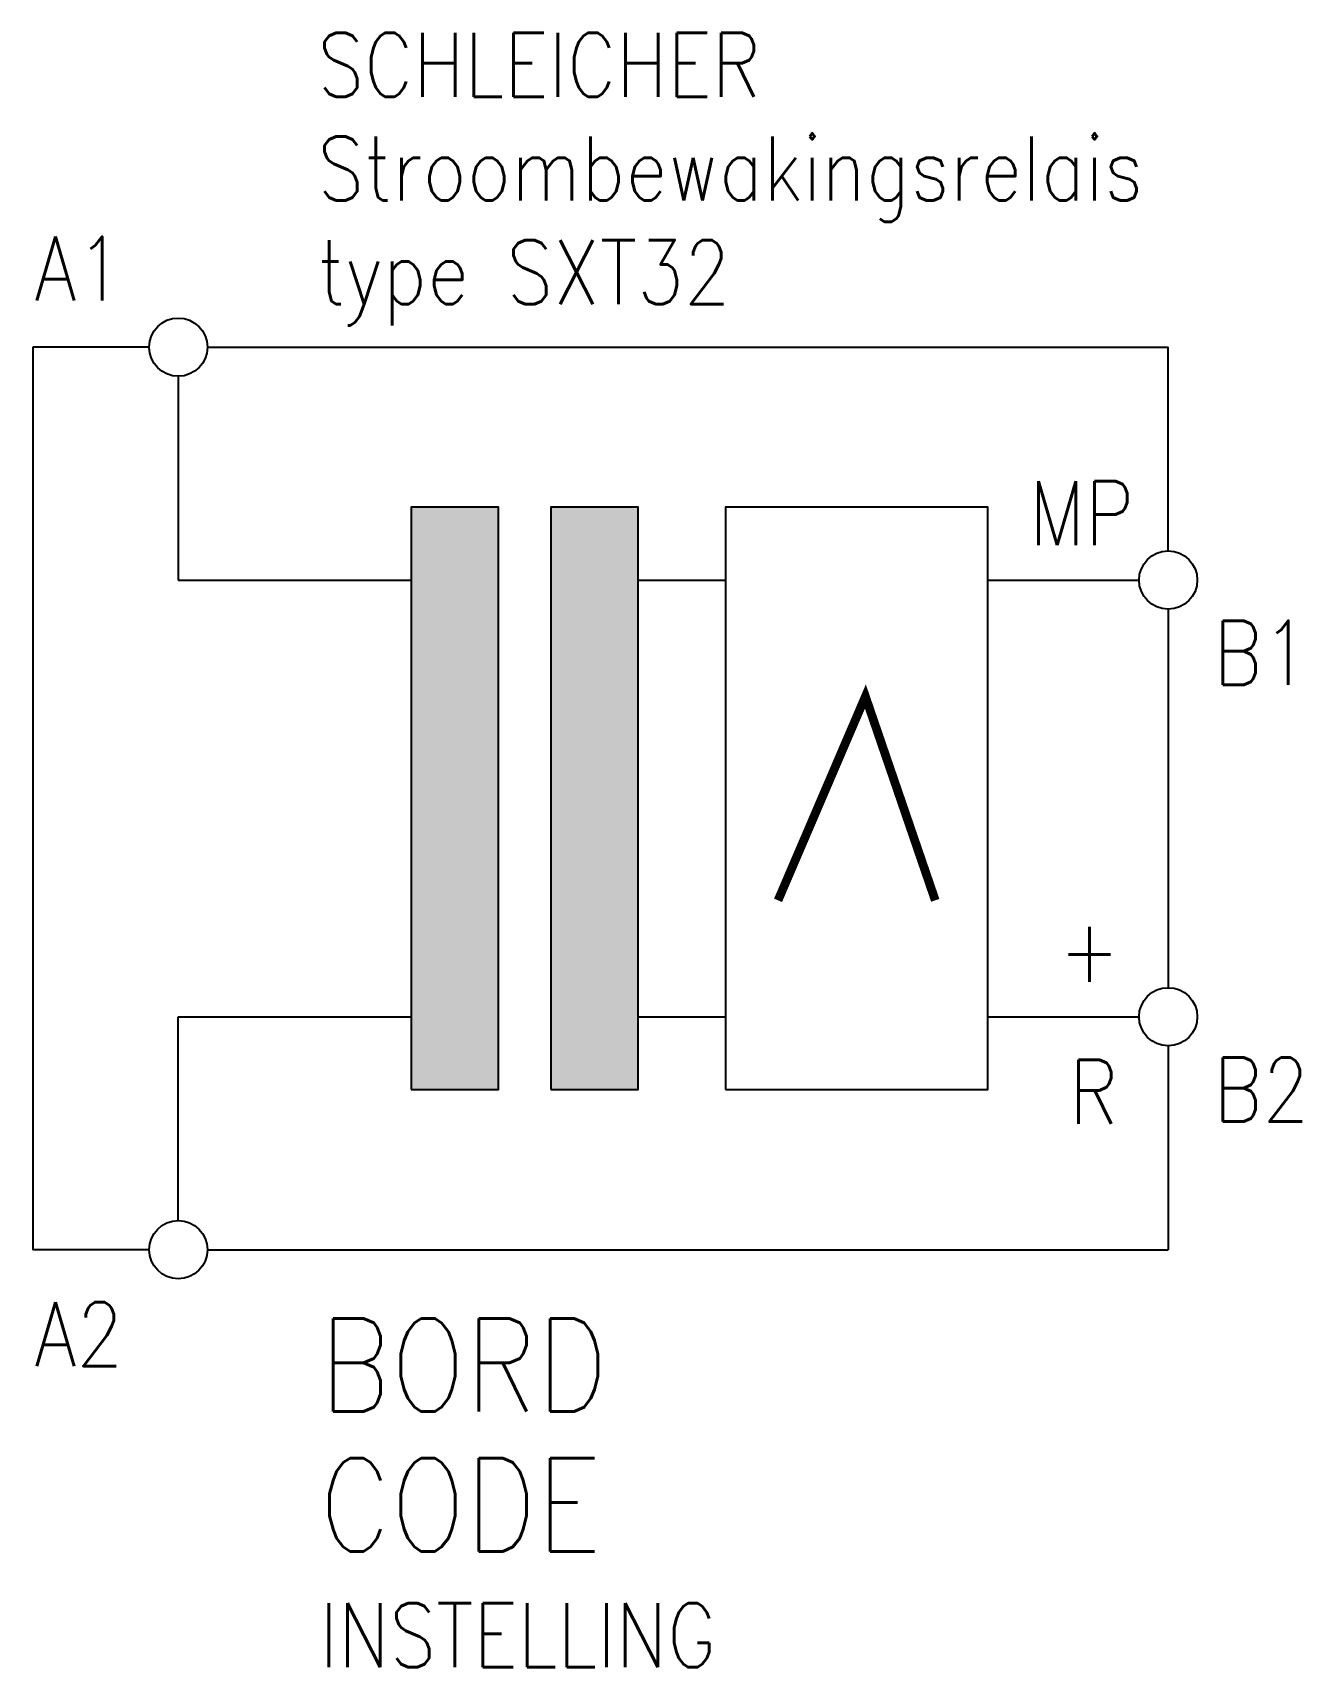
# Model space of a CAD drawing. Extents: x 80 to 123.6, y 82.7 to 138.8.
import ezdxf
from ezdxf.enums import TextEntityAlignment as Align

# ---------------------------------------------------------------- set-up
doc = ezdxf.new("R2010")
doc.units = 0
doc.header["$LTSCALE"] = 3
doc.linetypes.add('DASHED', pattern=[0])
for name, color, linetype in [('1', 8, 'CONTINUOUS'), ('10', 8, 'DASHED'), ('11', 30, 'DASHED'), ('12', 2, 'DASHED')]:
    doc.layers.add(name, color=color, linetype=linetype)
doc.styles.get("Standard").update_dxf_attribs({"font": 'simplex', "width": 0.85})

# ---------------------------------------------------------------- blocks, each defined once
blk = doc.blocks.new('KLEM')
at = {"layer": '1', "color": 0}
blk.add_circle((0, 0), 1, dxfattribs=at)
at = {"layer": '10', "color": 0, "width": 0.85}
blk.add_attdef(':NR', (1.466, 1.151), '', height=2.2, dxfattribs=at)
at = {"layer": '12', "color": 0, "width": 0.85}
blk.add_attdef('+&X.', text='', height=2.2, dxfattribs=at).set_placement((-2.037, 1.151), align=Align.RIGHT)

msp = doc.modelspace()

# ---------------------------------------------------------------- linework, layer by layer
at = {"layer": '1', "color": 0}
for p, q in [((85, 127), (85, 120)), ((85, 120), (93, 120)), ((100.8, 120), (103.8, 120)), ((112.8, 120), (118, 120)), ((85, 105), (93, 105)), ((85, 98), (85, 105)), ((100.8, 105), (103.8, 105)), ((112.8, 105), (118, 105))]:
    msp.add_line(p, q, dxfattribs=at)
for points in [[(93, 102.5), (96, 102.5), (96, 122.5), (93, 122.5)], [(97.8, 102.5), (100.8, 102.5), (100.8, 122.5), (97.8, 122.5)], [(103.8, 102.5), (112.8, 102.5), (112.8, 122.5), (103.8, 122.5)]]:
    msp.add_lwpolyline(points, close=True, dxfattribs=at)
at = {"layer": '1', "color": 0, "const_width": 0.3}
msp.add_lwpolyline([(105.6, 109), (108.6, 116), (111, 109)], dxfattribs=at)
at = {"layer": '1', "color": 0}
for centre in [(119, 120), (119, 105)]:
    msp.add_circle(centre, 1, dxfattribs=at)
for points in [[(93, 102.5), (96, 102.5), (93, 122.5), (96, 122.5)], [(97.8, 102.5), (100.8, 102.5), (97.8, 122.5), (100.8, 122.5)]]:
    msp.add_solid(points, dxfattribs=at)
at = {"layer": '10', "color": 0}
for p, q in [((84, 128), (80, 128)), ((80, 128), (80, 97)), ((86, 128), (119, 128)), ((119, 121), (119, 128)), ((119, 119), (119, 106)), ((119, 104), (119, 97)), ((84, 97), (80, 97)), ((86, 97), (119, 97))]:
    msp.add_line(p, q, dxfattribs=at)

# ---------------------------------------------------------------- block references
for p in [(85, 128), (85, 97)]:
    msp.add_blockref('KLEM', p, dxfattribs=at)

# ---------------------------------------------------------------- texts
at = {"layer": '1', "color": 0, "width": 0.85}
for s, p in [('A1', (80.061, 129.6)), ('A2', (80.061, 93))]:
    msp.add_text(s, height=2.2, dxfattribs=at).set_placement(p)
at = {"layer": '10', "color": 0, "width": 0.85}
for s, p in [('SCHLEICHER', (89.783, 136.6)), ('Stroombewakingsrelais', (89.783, 133.039)), ('type SXT32', (89.783, 129.477)), ('B1', (120.561, 116.4)), ('B2', (120.561, 101.4))]:
    msp.add_text(s, height=2.2, dxfattribs=at).set_placement(p)
for s, p in [('MP', (117.837, 121.2)), ('+', (117.339, 106.2)), ('R', (117.278, 101.321))]:
    msp.add_text(s, height=2.2, dxfattribs=at).set_placement(p, align=Align.RIGHT)
for tag, p, height in [('CODE', (89.85, 86.638), 3.2), ('INSTELLING', (89.85, 82.657), 2.2)]:
    msp.add_attdef(tag, p, '', height=height, dxfattribs=at)
at = {"layer": '11', "color": 0, "width": 0.85}
msp.add_attdef('BORD', (89.85, 91.438), '', height=3.2, dxfattribs=at)

doc.saveas('drawing.dxf')
